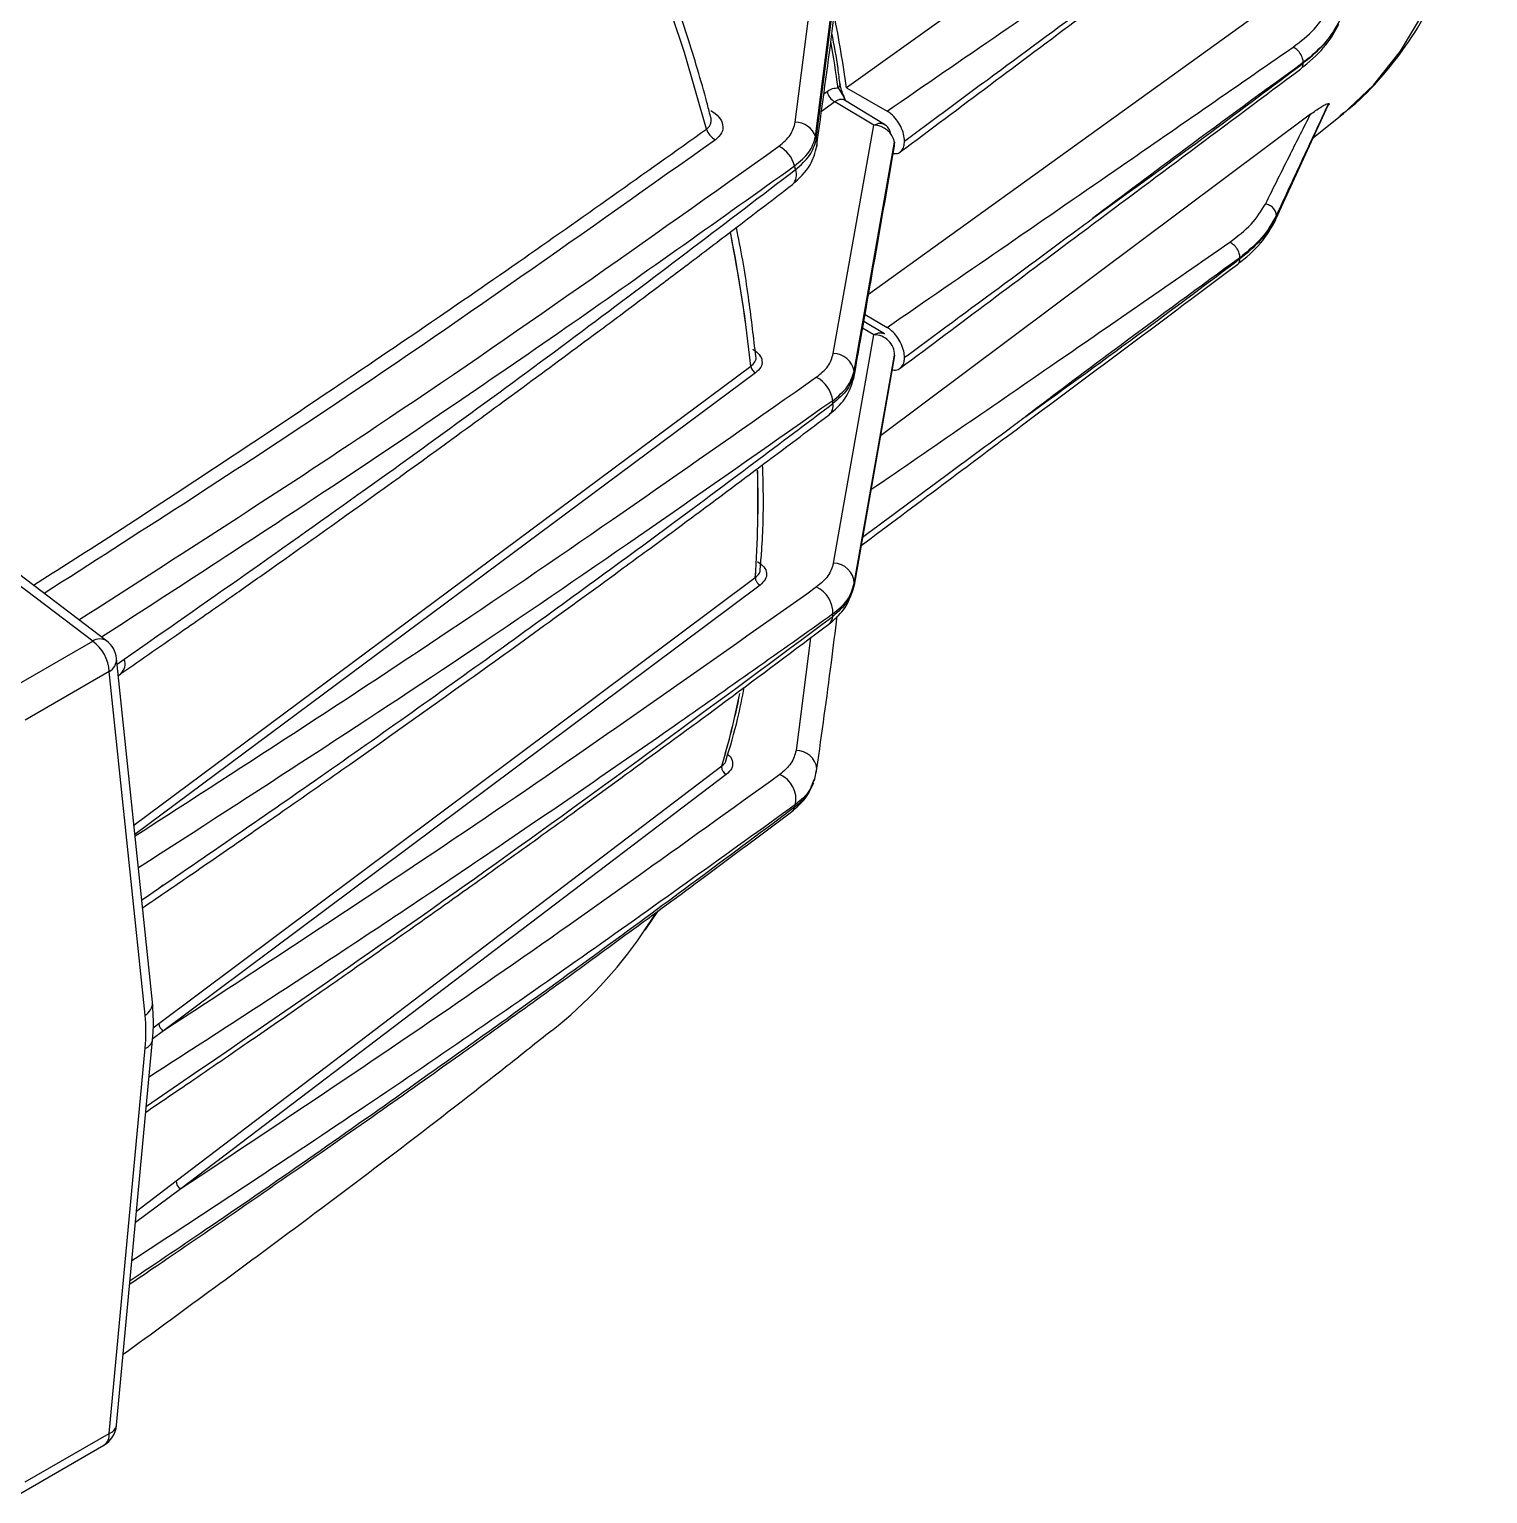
# Model space of a CAD drawing. Extents: x 7 to 135, y 3 to 97.
# Drawn here: x 102.07 to 105.629, y 75.56 to 79.132 of the extents above; entities that cross this region are included whole.
import ezdxf

# ---------------------------------------------------------------- set-up
doc = ezdxf.new("R2010")
doc.units = 0
doc.header["$MEASUREMENT"] = 0
doc.layers.add('OBJECT', color=7, linetype='CONTINUOUS')

msp = doc.modelspace()

# ---------------------------------------------------------------- linework, layer by layer
at = {"layer": 'OBJECT'}
for p, q in [((105.3368, 79.8988), (104.0641, 78.9899)), ((103.9394, 78.9058), (104.0132, 79.4802)), ((103.989, 78.8708), (104.062, 79.4482)), ((103.9908, 78.8633), (104.0639, 79.4415)), ((104.1185, 78.4861), (105.3317, 79.3606)), ((105.1789, 79.0499), (105.1789, 79.051)), ((104.0487, 78.9995), (104.0491, 78.998)), ((104.0091, 78.9753), (104.0172, 78.981)), ((104.0438, 78.9893), (104.0571, 78.9681)), ((104.1574, 78.9004), (104.0596, 78.9597)), ((104.0647, 78.956), (104.0611, 78.9584)), ((104.0641, 78.9899), (104.1633, 78.9327)), ((104.036, 78.9553), (104.0032, 78.9318)), ((104.1312, 78.8984), (104.036, 78.9553)), ((105.1967, 78.9253), (104.1472, 78.1402)), ((105.1122, 78.6694), (105.2401, 78.9469)), ((105.2039, 78.8684), (105.2702, 78.9213)), ((104.0322, 78.3411), (104.1312, 78.8984)), ((104.083, 78.2986), (104.1818, 78.8568)), ((104.1819, 78.8561), (104.0834, 78.2937)), ((104.206, 78.8592), (104.206, 78.859)), ((105.1135, 78.6751), (105.1135, 78.6789)), ((105.0245, 78.5728), (105.0245, 78.5751)), ((104.1097, 78.4362), (104.1633, 78.4052)), ((104.0326, 77.8297), (104.1312, 78.3872)), ((104.1312, 78.3872), (104.1039, 78.4035)), ((104.1574, 78.3892), (104.1068, 78.4198)), ((104.1577, 78.3887), (104.1566, 78.3896)), ((104.1818, 78.3365), (104.083, 77.776)), ((104.0834, 77.7804), (104.1819, 78.3371)), ((104.206, 78.3315), (104.206, 78.3317)), ((102.3259, 77.1906), (103.8309, 78.3102)), ((103.8424, 78.2944), (102.3283, 77.1679)), ((102.2251, 77.6394), (101.8929, 77.8916)), ((102.259, 77.6406), (101.9228, 77.8957)), ((102.3867, 76.7072), (103.8418, 77.7949)), ((103.8418, 77.7949), (103.8418, 77.794)), ((103.842, 77.7941), (103.842, 77.7951)), ((103.8534, 77.7765), (102.3983, 76.689)), ((102.0199, 77.5209), (102.2251, 77.6394)), ((103.9767, 77.6478), (103.9413, 77.373)), ((102.2654, 77.5653), (102.0602, 77.4468)), ((102.3531, 76.727), (102.2654, 77.5653)), ((102.3711, 76.759), (102.2834, 77.5973)), ((102.2848, 77.5836), (102.3023, 77.5958)), ((102.2877, 77.5561), (102.2935, 77.5602)), ((102.4292, 76.3234), (103.76, 77.3351)), ((103.7712, 77.3144), (102.4405, 76.3031)), ((103.76, 77.3351), (103.7595, 77.3318)), ((103.7597, 77.332), (103.7602, 77.3352)), ((103.9864, 77.3), (103.9923, 77.3286)), ((103.9843, 77.2965), (103.9863, 77.3023)), ((102.3969, 77.0444), (102.3867, 77.0363)), ((103.5661, 76.9252), (103.5993, 76.9752)), ((103.573, 76.9343), (103.6057, 76.9822)), ((102.3727, 76.6966), (102.3867, 76.7072)), ((102.3983, 76.689), (102.3691, 76.6678)), ((102.2654, 75.7068), (102.3531, 76.6463)), ((102.2835, 75.7265), (102.3712, 76.666)), ((102.3322, 76.249), (102.4292, 76.3234)), ((102.4405, 76.3031), (102.3296, 76.221)), ((102.0602, 75.5883), (102.2654, 75.7068)), ((102.0472, 75.5597), (102.2525, 75.6781))]:
    msp.add_line(p, q, dxfattribs=at)
at = {"layer": 'OBJECT', "flags": 128}
for points in [[(103.7229, 78.889), (103.6692, 79.0754), (103.6064, 79.2625), (103.5349, 79.4493), (103.455, 79.635), (103.3671, 79.8188), (103.2715, 79.9997), (103.1687, 80.177), (103.0591, 80.3498), (102.9434, 80.5173), (102.822, 80.6788), (102.6955, 80.8334), (102.5645, 80.9805), (102.4295, 81.1194), (102.2913, 81.2495), (102.1505, 81.37), (102.0076, 81.4806), (101.8634, 81.5806)], [(105.2702, 78.9213), (105.2763, 78.9262), (105.3505, 78.9964), (105.416, 79.0787), (105.4723, 79.1723), (105.5189, 79.2767), (105.5555, 79.391), (105.5819, 79.5144), (105.5978, 79.6459), (105.6031, 79.7846), (105.5978, 79.9294), (105.5819, 80.0793), (105.5555, 80.2331), (105.5189, 80.3897), (105.4723, 80.5479), (105.416, 80.7065), (105.3505, 80.8644), (105.2763, 81.0203), (105.1938, 81.1732)], [(104.0575, 78.9703), (104.0576, 78.9703), (104.058, 78.97), (104.058, 78.9695), (104.0577, 78.9688), (104.0571, 78.9681)], [(103.9908, 78.8633), (103.9923, 78.8538), (103.9918, 78.8473)], [(104.1811, 78.8434), (104.1819, 78.8473), (104.1819, 78.8561)], [(104.0824, 78.2815), (104.0832, 78.2851), (104.0834, 78.2937)], [(103.9908, 77.3177), (103.9923, 77.3271), (103.9923, 77.3285)], [(103.9271, 77.2212), (103.9282, 77.2218), (103.9303, 77.2233)]]:
    msp.add_lwpolyline(points, dxfattribs=at)
at = {"layer": 'OBJECT'}
for centre, radius, start, end in [((101.2122, 78.6053), 2.8777, 7.6807, 11.2596), ((101.2252, 78.6171), 2.8431, 7.5225, 9.8239), ((104.0393, 78.9981), 0.00982, 297.2341, 359.7175), ((104.0521, 78.9868), 0.0354, 189.3975, 242.946), ((104.0736, 78.97), 0.0166, 186.5349, 224.0519), ((103.7643, 78.9011), 0.0431, 196.2696, 242.706), ((103.9385, 78.8517), 0.0541, 20.6555, 89.0034), ((104.1302, 78.8456), 0.0528, 12.1565, 88.9978), ((99.7923, 77.8662), 4.3153, 13.3595, 13.4616), ((103.865, 78.78), 0.0753, 14.8157, 62.7728), ((103.9102, 78.7773), 0.0324, 313.0485, 23.4167), ((99.6837, 77.7934), 4.3714, 13.1799, 13.302), ((100.1663, 77.9189), 3.6854, 6.0948, 11.2244), ((100.196, 77.9235), 3.6556, 6.0744, 11.2123), ((104.1317, 78.337), 0.0502, 0.0748, 90.5875), ((104.0314, 78.2886), 0.0526, 11.016, 89.0809), ((103.9574, 78.2174), 0.074, 6.7455, 62.8896), ((100.6915, 78.011), 3.4037, 4.7646, 4.8467), ((104.0025, 78.214), 0.0294, 311.5232, 10.6754), ((100.5869, 77.937), 3.456, 4.6877, 4.7982), ((101.1123, 77.9856), 2.7362, 356.0047, 1.4896), ((101.1135, 77.9857), 2.7352, 356.0041, 1.4541), ((104.0329, 77.7792), 0.0505, 1.3435, 90.3514), ((103.8486, 77.7863), 0.0109, 126.7078, 127.9332), ((101.5824, 78.011), 2.5116, 354.6302, 354.7309), ((103.9602, 77.7078), 0.0712, 358.5684, 63.8074), ((104.0053, 77.7009), 0.0255, 308.9352, 358.0226), ((101.4811, 77.937), 2.5608, 354.6897, 354.8247), ((102.243, 77.6134), 0.0316, 59.4341, 124.5049), ((102.1684, 77.5605), 0.0971, 2.8011, 54.3108), ((102.2212, 77.5908), 0.0625, 5.9728, 52.7998), ((102.2479, 77.5962), 0.0355, 299.5562, 1.8443), ((102.2729, 77.5841), 0.0316, 310.6681, 21.6222), ((101.939, 77.8838), 1.9019, 343.2304, 348.726), ((101.9465, 77.8822), 1.8944, 343.2196, 348.7253), ((103.9411, 77.3214), 0.0517, 7.9688, 89.8533), ((103.7663, 77.3273), 0.01, 127.629, 128.9926), ((103.8741, 77.2532), 0.0671, 349.4754, 65.6469), ((103.9156, 77.2414), 0.0234, 309.0915, 342.2524), ((102.2186, 77.7934), 1.8079, 341.9857, 342.2058), ((102.6635, 77.5487), 1.097, 308.3959, 325.3652), ((102.3356, 76.7579), 0.0355, 299.5562, 1.8443), ((102.4069, 76.7073), 0.0202, 180.3371, 244.6837), ((102.3452, 76.6716), 0.0265, 287.3036, 347.7591), ((102.4482, 76.3207), 0.0192, 171.8667, 246.2559), ((102.2212, 75.7323), 0.0625, 299.9973, 354.667), ((102.2354, 75.7031), 0.0303, 304.4111, 6.9011), ((102.2575, 75.7321), 0.0265, 287.3036, 347.7591)]:
    msp.add_arc(centre, radius, start, end, dxfattribs=at)
for centre, major_axis, ratio, start_param, end_param in [((105.9813, 81.3411), (0.7659, 2.3851), 0.199933, 3.192238, 3.193366), ((102.045, 76.5088), (0.2198, 0.3789), 0.577378, 5.387008, 5.613345)]:
    msp.add_ellipse(centre, major_axis=major_axis, ratio=ratio, start_param=start_param, end_param=end_param, dxfattribs=at)
for points, knots in [([(105.2684, 78.9218), (105.2784, 78.9292), (105.3143, 78.9561), (105.3687, 79.0128), (105.4312, 79.0912), (105.4853, 79.1795), (105.5315, 79.2765), (105.5691, 79.382), (105.5979, 79.4953), (105.6176, 79.6157), (105.6282, 79.7422), (105.6295, 79.874), (105.6216, 80.0102), (105.6047, 80.1499), (105.5788, 80.2923), (105.5443, 80.4363), (105.5013, 80.5813), (105.4502, 80.7263), (105.3913, 80.8704), (105.3265, 81.0106), (105.278, 81.1012), (105.2544, 81.1452)], [0, 0, 0, 0, 0.020186, 0.07247, 0.125055, 0.17812, 0.231749, 0.285932, 0.340581, 0.395576, 0.450789, 0.506113, 0.561468, 0.616796, 0.672076, 0.727301, 0.782469, 0.837588, 0.892666, 0.947714, 1, 1, 1, 1]), ([(103.7327, 78.9193), (103.7298, 78.9308), (103.7133, 78.9962), (103.6765, 79.116), (103.6224, 79.2772), (103.5624, 79.4352), (103.4982, 79.5886), (103.4363, 79.7236), (103.3782, 79.8415), (103.3171, 79.9594), (103.2707, 80.0414), (103.2432, 80.0901)], [0, 0, 0, 0, 0.029452, 0.16668, 0.302733, 0.436694, 0.566311, 0.692657, 0.782437, 0.870864, 1, 1, 1, 1]), ([(104.1633, 78.9327), (104.3486, 79.0601), (104.6796, 79.2876), (105.0091, 79.5158), (105.154, 79.6162)], [0, 0, 0, 0, 0.5600102, 1, 1, 1, 1]), ([(104.1958, 78.8331), (104.3417, 78.9423), (104.6668, 79.1856), (104.9928, 79.4289), (105.1725, 79.5629)], [0, 0, 0, 0, 0.448756, 1, 1, 1, 1]), ([(103.9918, 78.8473), (104.0038, 78.9343), (104.0304, 79.1265), (104.0534, 79.3189), (104.066, 79.4243)], [0, 0, 0, 0, 0.452455, 1, 1, 1, 1]), ([(104.6644, 79.1979), (104.664, 79.1976), (104.5786, 79.1345), (104.4406, 79.0326), (104.2901, 78.9213), (104.2241, 78.8725), (104.2106, 78.8625), (104.2102, 78.8623)], [0, 0, 0, 0, 0.002739, 0.563972, 0.910975, 0.997726, 1, 1, 1, 1]), ([(105.154, 79.0888), (105.1725, 79.103), (105.2096, 79.1316), (105.23, 79.1653), (105.2402, 79.1822)], [0, 0, 0, 0, 0.499273, 1, 1, 1, 1]), ([(105.1731, 79.0359), (105.1931, 79.0526), (105.2334, 79.0863), (105.2552, 79.1255), (105.2661, 79.1451)], [0, 0, 0, 0, 0.4987019, 1, 1, 1, 1]), ([(105.2678, 79.1539), (105.2575, 79.1355), (105.2368, 79.0985), (105.1982, 79.0669), (105.1789, 79.051)], [0, 0, 0, 0, 0.500043, 1, 1, 1, 1]), ([(105.1789, 79.0499), (105.1982, 79.0658), (105.2368, 79.0976), (105.2575, 79.1346), (105.2678, 79.153)], [0, 0, 0, 0, 0.499957, 1, 1, 1, 1]), ([(104.0484, 78.9983), (104.047, 79.011), (104.0424, 79.0519), (104.0344, 79.094), (104.0289, 79.1231)], [0, 0, 0, 0, 0.308304, 1, 1, 1, 1]), ([(104.1633, 78.4052), (104.3486, 78.5326), (104.6796, 78.7602), (105.0091, 78.9884), (105.154, 79.0888)], [0, 0, 0, 0, 0.56001, 1, 1, 1, 1]), ([(105.1789, 79.051), (105.1786, 79.0545), (105.1781, 79.0598), (105.1751, 79.0674), (105.1719, 79.0731), (105.1679, 79.0783), (105.1621, 79.0842), (105.1572, 79.087), (105.154, 79.0888)], [0, 0, 0, 0, 0.239486, 0.36838, 0.5, 0.63162, 0.760514, 1, 1, 1, 1]), ([(104.1958, 78.3056), (104.3417, 78.4148), (104.6668, 78.6582), (104.9928, 78.9014), (105.1725, 79.0355)], [0, 0, 0, 0, 0.448754, 1, 1, 1, 1]), ([(105.1789, 79.051), (105.0828, 78.9811), (104.9114, 78.8563), (104.7399, 78.7272), (104.6644, 78.6704)], [0, 0, 0, 0, 0.559941, 1, 1, 1, 1]), ([(104.6644, 78.6704), (104.7605, 78.74), (104.9319, 78.8642), (105.1034, 78.9932), (105.1789, 79.0499)], [0, 0, 0, 0, 0.560059, 1, 1, 1, 1]), ([(105.1724, 79.0355), (105.1733, 79.0362), (105.1753, 79.0376), (105.1781, 79.0421), (105.1785, 79.0468), (105.1789, 79.0499)], [0, 0, 0, 0, 0.218204, 0.491749, 1, 1, 1, 1]), ([(104.0578, 78.9701), (104.0559, 78.9746), (104.0519, 78.9842), (104.0501, 78.9932), (104.0491, 78.998)], [0, 0, 0, 0, 0.471734, 1, 1, 1, 1]), ([(104.0172, 78.981), (104.0217, 78.9838), (104.0307, 78.9893), (104.0395, 78.9893), (104.0438, 78.9893)], [0, 0, 0, 0, 0.500461, 1, 1, 1, 1]), ([(104.0611, 78.9584), (104.0601, 78.959), (104.0571, 78.9612), (104.051, 78.9618), (104.0435, 78.9604), (104.0385, 78.957), (104.036, 78.9553)], [0, 0, 0, 0, 0.130778, 0.417499, 0.704332, 1, 1, 1, 1]), ([(104.0571, 78.9681), (104.0589, 78.9654), (104.061, 78.9623), (104.0619, 78.9583), (104.0621, 78.9576)], [0, 0, 0, 0, 0.836728, 1, 1, 1, 1]), ([(103.7333, 78.9346), (103.7405, 78.9294), (103.755, 78.919), (103.7641, 78.8995), (103.7623, 78.8794), (103.7504, 78.8683), (103.7445, 78.8628)], [0, 0, 0, 0, 0.250172, 0.500067, 0.749912, 1, 1, 1, 1]), ([(104.206, 78.8592), (104.2055, 78.8649), (104.2046, 78.8764), (104.1973, 78.8952), (104.1866, 78.9124), (104.1746, 78.9253), (104.1666, 78.9306), (104.1633, 78.9327)], [0, 0, 0, 0, 0.212706, 0.425419, 0.638708, 0.85337, 1, 1, 1, 1]), ([(105.0868, 78.7061), (105.1071, 78.747), (105.1435, 78.8202), (105.1805, 78.8932), (105.1967, 78.9253)], [0, 0, 0, 0, 0.55999, 1, 1, 1, 1]), ([(105.2405, 78.9514), (105.2168, 78.9006), (105.1745, 78.8098), (105.1321, 78.7189), (105.1135, 78.6789)], [0, 0, 0, 0, 0.559998, 1, 1, 1, 1]), ([(105.1135, 78.6751), (105.1373, 78.7267), (105.1798, 78.8189), (105.2224, 78.9109), (105.2411, 78.9514)], [0, 0, 0, 0, 0.559998, 1, 1, 1, 1]), ([(105.1967, 78.9253), (105.2051, 78.9313), (105.2181, 78.9405), (105.2328, 78.9491), (105.2379, 78.9506), (105.2405, 78.9514)], [0, 0, 0, 0, 0.472798, 0.731901, 1, 1, 1, 1]), ([(105.2411, 78.9514), (105.2415, 78.9513), (105.2421, 78.9511), (105.242, 78.95), (105.2413, 78.9487), (105.2405, 78.9477), (105.2402, 78.9473)], [0, 0, 0, 0, 0.411513, 0.685073, 0.878485, 1, 1, 1, 1]), ([(102.0804, 77.7762), (102.1419, 77.8153), (102.3779, 77.9654), (102.7726, 78.2279), (103.2595, 78.5594), (103.5703, 78.7804), (103.7229, 78.889)], [0, 0, 0, 0, 0.108365, 0.415979, 0.713188, 1, 1, 1, 1]), ([(103.7229, 78.889), (103.7249, 78.8908), (103.7292, 78.8945), (103.7331, 78.9013), (103.7346, 78.909), (103.7349, 78.9152), (103.7332, 78.9187), (103.7328, 78.9193)], [0, 0, 0, 0, 0.219557, 0.448216, 0.688004, 0.940638, 1, 1, 1, 1]), ([(103.8995, 78.8469), (103.9099, 78.8558), (103.9308, 78.8736), (103.9365, 78.895), (103.9394, 78.9058)], [0, 0, 0, 0, 0.4985032, 1, 1, 1, 1]), ([(104.1312, 78.8984), (104.134, 78.8998), (104.1395, 78.9025), (104.1473, 78.9036), (104.1537, 78.9023), (104.1583, 78.9006), (104.1597, 78.8982), (104.1601, 78.8977)], [0, 0, 0, 0, 0.25069, 0.490453, 0.719282, 0.93717, 1, 1, 1, 1]), ([(104.1723, 78.8786), (104.1723, 78.8788), (104.1713, 78.8841), (104.1668, 78.8927), (104.1602, 78.898), (104.1568, 78.9007)], [0, 0, 0, 0, 0.025987, 0.494877, 1, 1, 1, 1]), ([(103.7445, 78.8628), (103.4274, 78.6381), (102.8963, 78.2617), (102.3336, 77.9013), (102.1069, 77.7561)], [0, 0, 0, 0, 0.597052, 1, 1, 1, 1]), ([(103.9379, 78.7992), (103.9509, 78.8101), (103.9774, 78.8321), (103.9851, 78.8578), (103.989, 78.8708)], [0, 0, 0, 0, 0.493198, 1, 1, 1, 1]), ([(103.94, 78.7901), (103.9529, 78.8014), (103.9792, 78.8242), (103.9869, 78.8501), (103.9908, 78.8633)], [0, 0, 0, 0, 0.4909503, 1, 1, 1, 1]), ([(104.1787, 78.8297), (104.1821, 78.8294), (104.19, 78.8286), (104.1991, 78.8349), (104.205, 78.8455), (104.2057, 78.8549), (104.206, 78.859)], [0, 0, 0, 0, 0.217813, 0.501669, 0.783409, 1, 1, 1, 1]), ([(104.1818, 78.8568), (104.1818, 78.8568), (104.1819, 78.8568), (104.1819, 78.8569), (104.1819, 78.8569), (104.1819, 78.8568), (104.1819, 78.8568), (104.1819, 78.8568), (104.1819, 78.8567), (104.1819, 78.8566), (104.1819, 78.8565), (104.1819, 78.8564), (104.1819, 78.8562), (104.1819, 78.8562), (104.1819, 78.8561)], [0, 0, 0, 0, 0.156286, 0.220237, 0.277102, 0.329714, 0.381607, 0.436455, 0.4974, 0.615046, 0.669825, 0.725307, 0.848112, 1, 1, 1, 1]), ([(104.2102, 78.8623), (104.2094, 78.8617), (104.208, 78.8607), (104.2066, 78.8596), (104.206, 78.8592)], [0, 0, 0, 0, 0.56, 1, 1, 1, 1]), ([(104.206, 78.859), (104.2068, 78.8596), (104.2082, 78.8607), (104.2096, 78.8618), (104.2102, 78.8623)], [0, 0, 0, 0, 0.56, 1, 1, 1, 1]), ([(102.1916, 77.6917), (102.4357, 77.8482), (103.0225, 78.2244), (103.5761, 78.6174), (103.8995, 78.8469)], [0, 0, 0, 0, 0.415874, 1, 1, 1, 1]), ([(103.9324, 78.7536), (103.9489, 78.7688), (103.979, 78.7968), (103.9878, 78.8315), (103.9918, 78.8473)], [0, 0, 0, 0, 0.547021, 1, 1, 1, 1]), ([(104.0824, 78.2815), (104.0974, 78.3662), (104.1305, 78.5535), (104.1632, 78.7408), (104.1811, 78.8434)], [0, 0, 0, 0, 0.45248, 1, 1, 1, 1]), ([(102.2468, 77.6498), (102.4375, 77.7735), (102.8262, 78.0256), (103.3899, 78.4088), (103.7577, 78.6708), (103.9379, 78.7992)], [0, 0, 0, 0, 0.329449, 0.67145, 1, 1, 1, 1]), ([(102.3023, 77.5958), (102.4993, 77.7335), (102.8831, 78.0017), (103.4285, 78.4001), (103.7727, 78.6626), (103.94, 78.7901)], [0, 0, 0, 0, 0.351668, 0.685, 1, 1, 1, 1]), ([(102.2938, 77.5604), (102.3455, 77.5961), (102.4381, 77.6603), (102.5604, 77.7458), (102.6552, 77.8126), (102.7338, 77.8683), (102.8811, 77.9731), (103.0662, 78.1063), (103.2825, 78.2645), (103.4193, 78.3657), (103.5193, 78.4403), (103.5946, 78.4967), (103.6898, 78.5684), (103.8048, 78.6557), (103.8876, 78.7192), (103.9324, 78.7536)], [0, 0, 0, 0, 0.091687, 0.164513, 0.21848, 0.261783, 0.305977, 0.484377, 0.59811, 0.703052, 0.737317, 0.783983, 0.843316, 0.91532, 1, 1, 1, 1]), ([(104.9997, 78.6129), (105.0183, 78.6271), (105.0557, 78.6556), (105.0764, 78.6892), (105.0868, 78.7061)], [0, 0, 0, 0, 0.498897, 1, 1, 1, 1]), ([(105.1135, 78.6789), (105.1031, 78.6603), (105.0825, 78.6231), (105.0438, 78.5911), (105.0245, 78.5751)], [0, 0, 0, 0, 0.500039, 1, 1, 1, 1]), ([(105.0245, 78.5728), (105.0438, 78.5886), (105.0825, 78.6201), (105.1031, 78.6568), (105.1135, 78.6751)], [0, 0, 0, 0, 0.499961, 1, 1, 1, 1]), ([(105.1135, 78.6789), (105.1131, 78.6818), (105.1126, 78.6863), (105.1093, 78.6922), (105.1058, 78.6964), (105.1016, 78.7001), (105.0953, 78.7039), (105.0901, 78.7052), (105.0868, 78.7061)], [0, 0, 0, 0, 0.239577, 0.368438, 0.5, 0.631562, 0.760423, 1, 1, 1, 1]), ([(105.1096, 78.6641), (105.1103, 78.6651), (105.1127, 78.6682), (105.1132, 78.6723), (105.1135, 78.6751)], [0, 0, 0, 0, 0.304006, 1, 1, 1, 1]), ([(103.8432, 78.3342), (103.8379, 78.3793), (103.8266, 78.4767), (103.8098, 78.5822), (103.7969, 78.6425), (103.7956, 78.6488)], [0, 0, 0, 0, 0.435746, 0.940844, 1, 1, 1, 1]), ([(104.2102, 78.3348), (104.2106, 78.335), (104.2959, 78.3981), (104.4337, 78.5), (104.5844, 78.6112), (104.6505, 78.6601), (104.664, 78.6701), (104.6644, 78.6704)], [0, 0, 0, 0, 0.002274, 0.563506, 0.91051, 0.997261, 1, 1, 1, 1]), ([(105.0187, 78.5587), (105.0388, 78.5755), (105.0792, 78.609), (105.1009, 78.648), (105.1118, 78.6675)], [0, 0, 0, 0, 0.4986285, 1, 1, 1, 1]), ([(104.1241, 78.0093), (104.2749, 78.1128), (104.5674, 78.3137), (104.8586, 78.5152), (104.9997, 78.6129)], [0, 0, 0, 0, 0.515497, 1, 1, 1, 1]), ([(105.0245, 78.5751), (105.0242, 78.5786), (105.0238, 78.5839), (105.0207, 78.5915), (105.0175, 78.5972), (105.0135, 78.6024), (105.0077, 78.6083), (105.0028, 78.6111), (104.9997, 78.6129)], [0, 0, 0, 0, 0.239486, 0.36838, 0.5, 0.63162, 0.760514, 1, 1, 1, 1]), ([(105.0245, 78.5751), (104.927, 78.504), (104.7527, 78.377), (104.5785, 78.2456), (104.5019, 78.1878)], [0, 0, 0, 0, 0.559938, 1, 1, 1, 1]), ([(104.5019, 78.1878), (104.5994, 78.2584), (104.7736, 78.3843), (104.9479, 78.5152), (105.0245, 78.5728)], [0, 0, 0, 0, 0.560063, 1, 1, 1, 1]), ([(105.0181, 78.5584), (105.019, 78.5591), (105.0209, 78.5605), (105.0237, 78.565), (105.0242, 78.5697), (105.0245, 78.5728)], [0, 0, 0, 0, 0.218204, 0.4917487, 1, 1, 1, 1]), ([(104.1001, 77.8727), (104.2313, 77.9709), (104.5369, 78.1995), (104.8433, 78.428), (105.0182, 78.5583)], [0, 0, 0, 0, 0.42945, 1, 1, 1, 1]), ([(104.1312, 78.3872), (104.1344, 78.3887), (104.1407, 78.3917), (104.1489, 78.3922), (104.1542, 78.3913), (104.1563, 78.3896), (104.1567, 78.3894)], [0, 0, 0, 0, 0.339453, 0.654465, 0.945007, 1, 1, 1, 1]), ([(104.206, 78.3317), (104.2056, 78.3367), (104.2048, 78.3475), (104.1983, 78.3655), (104.188, 78.383), (104.1757, 78.3969), (104.1671, 78.4027), (104.1633, 78.4052)], [0, 0, 0, 0, 0.187683, 0.400359, 0.613504, 0.827952, 1, 1, 1, 1]), ([(103.836, 78.3521), (103.8418, 78.3479), (103.8534, 78.3394), (103.8597, 78.3236), (103.857, 78.3075), (103.8473, 78.2987), (103.8424, 78.2944)], [0, 0, 0, 0, 0.25011, 0.500127, 0.750079, 1, 1, 1, 1]), ([(103.831, 78.3103), (103.8347, 78.3138), (103.8422, 78.3208), (103.8453, 78.3299), (103.8436, 78.3343), (103.8436, 78.3343)], [0, 0, 0, 0, 0.487483, 0.996303, 1, 1, 1, 1]), ([(103.9911, 78.2833), (104.0015, 78.292), (104.0225, 78.3094), (104.029, 78.3305), (104.0322, 78.3411)], [0, 0, 0, 0, 0.4984327, 1, 1, 1, 1]), ([(104.1758, 78.3025), (104.1764, 78.3022), (104.1817, 78.3001), (104.1906, 78.3019), (104.2003, 78.3085), (104.2053, 78.3195), (104.2058, 78.3281), (104.206, 78.3315)], [0, 0, 0, 0, 0.032003, 0.300504, 0.567401, 0.832308, 1, 1, 1, 1]), ([(104.1819, 78.3371), (104.1819, 78.3371), (104.1819, 78.3372), (104.1819, 78.3372), (104.1819, 78.3372), (104.1819, 78.3371), (104.1819, 78.3371), (104.1819, 78.337), (104.1819, 78.3369), (104.1819, 78.3369), (104.1819, 78.3368), (104.1819, 78.3367), (104.1819, 78.3366), (104.1818, 78.3365), (104.1818, 78.3365)], [0, 0, 0, 0, 0.148715, 0.270423, 0.325985, 0.381078, 0.499318, 0.560288, 0.614892, 0.666468, 0.718939, 0.776042, 0.840716, 1, 1, 1, 1]), ([(104.2102, 78.3348), (104.2094, 78.3342), (104.208, 78.3332), (104.2066, 78.3321), (104.206, 78.3317)], [0, 0, 0, 0, 0.56, 1, 1, 1, 1]), ([(104.206, 78.3315), (104.2068, 78.3321), (104.2082, 78.3332), (104.2096, 78.3343), (104.2102, 78.3348)], [0, 0, 0, 0, 0.56, 1, 1, 1, 1]), ([(103.9911, 78.2833), (103.7125, 78.0877), (103.1715, 77.7079), (102.604, 77.3414), (102.3287, 77.1637)], [0, 0, 0, 0, 0.515052, 1, 1, 1, 1]), ([(103.831, 78.3103), (103.8313, 78.3088), (103.8319, 78.3056), (103.8346, 78.3009), (103.8382, 78.2968), (103.841, 78.2951), (103.8424, 78.2944)], [0, 0, 0, 0, 0.241914, 0.5, 0.758086, 1, 1, 1, 1]), ([(104.022, 78.192), (104.036, 78.2043), (104.0661, 78.2307), (104.0767, 78.2638), (104.0824, 78.2815)], [0, 0, 0, 0, 0.46544, 1, 1, 1, 1]), ([(104.0309, 78.2261), (104.044, 78.2371), (104.0706, 78.2591), (104.0788, 78.2854), (104.083, 78.2986)], [0, 0, 0, 0, 0.496594, 1, 1, 1, 1]), ([(104.0834, 78.2937), (104.0792, 78.2801), (104.0708, 78.2536), (104.0443, 78.2307), (104.0314, 78.2195)], [0, 0, 0, 0, 0.5114721, 1, 1, 1, 1]), ([(104.0309, 78.2261), (103.7505, 78.0293), (103.1995, 77.6426), (102.621, 77.2696), (102.3368, 77.0864)], [0, 0, 0, 0, 0.508754, 1, 1, 1, 1]), ([(102.345, 77.0084), (102.4905, 77.1082), (102.7882, 77.3124), (103.2205, 77.6199), (103.6378, 77.9235), (103.9027, 78.1227), (104.0314, 78.2195)], [0, 0, 0, 0, 0.251797, 0.515131, 0.764532, 1, 1, 1, 1]), ([(102.347, 76.9893), (102.3829, 77.0138), (102.4621, 77.0678), (102.5726, 77.144), (102.6727, 77.2135), (102.7557, 77.2713), (102.9113, 77.3803), (103.1067, 77.5188), (103.3352, 77.6834), (103.4797, 77.7887), (103.5854, 77.8663), (103.665, 77.9249), (103.7656, 77.9995), (103.8871, 78.0902), (103.9747, 78.1563), (104.022, 78.192)], [0, 0, 0, 0, 0.06231, 0.137491, 0.193202, 0.237905, 0.283528, 0.467697, 0.585109, 0.693445, 0.728819, 0.776996, 0.83825, 0.912583, 1, 1, 1, 1]), ([(104.1037, 77.8936), (104.1704, 77.9429), (104.2895, 78.0309), (104.4218, 78.1287), (104.4879, 78.1775), (104.5015, 78.1875), (104.5019, 78.1878)], [0, 0, 0, 0, 0.502072, 0.89796, 0.996931, 1, 1, 1, 1]), ([(103.8539, 77.815), (103.8552, 77.8298), (103.8606, 77.8919), (103.8628, 77.9771), (103.8605, 78.0488), (103.8598, 78.07)], [0, 0, 0, 0, 0.181824, 0.758372, 1, 1, 1, 1]), ([(103.842, 77.7951), (103.8459, 77.7983), (103.8531, 77.8043), (103.8537, 77.8116), (103.854, 77.8149)], [0, 0, 0, 0, 0.542669, 1, 1, 1, 1]), ([(103.8473, 77.8341), (103.8531, 77.8299), (103.8646, 77.8215), (103.8707, 77.8056), (103.868, 77.7897), (103.8583, 77.7809), (103.8534, 77.7765)], [0, 0, 0, 0, 0.250086, 0.50011, 0.750077, 1, 1, 1, 1]), ([(104.0326, 77.8297), (104.0294, 77.8191), (104.0229, 77.7979), (104.002, 77.7805), (103.9916, 77.7718)], [0, 0, 0, 0, 0.501585, 1, 1, 1, 1]), ([(103.842, 77.7941), (103.8421, 77.7925), (103.8423, 77.79), (103.8438, 77.7865), (103.8452, 77.7838), (103.8471, 77.7814), (103.8497, 77.7787), (103.852, 77.7774), (103.8534, 77.7765)], [0, 0, 0, 0, 0.242732, 0.372412, 0.504175, 0.635331, 0.763259, 1, 1, 1, 1]), ([(104.0314, 77.706), (104.0443, 77.7169), (104.0708, 77.7393), (104.0792, 77.7665), (104.0834, 77.7804)], [0, 0, 0, 0, 0.488528, 1, 1, 1, 1]), ([(103.9916, 77.7718), (103.7322, 77.5884), (103.2132, 77.2215), (102.67, 76.8666), (102.3983, 76.689)], [0, 0, 0, 0, 0.499771, 1, 1, 1, 1]), ([(104.0214, 77.6811), (104.0344, 77.6923), (104.0644, 77.7182), (104.0751, 77.7498), (104.0812, 77.7677)], [0, 0, 0, 0, 0.434514, 1, 1, 1, 1]), ([(104.083, 77.776), (104.0788, 77.7622), (104.0706, 77.7347), (104.044, 77.7115), (104.0309, 77.7)], [0, 0, 0, 0, 0.503406, 1, 1, 1, 1]), ([(102.3548, 76.4908), (102.3877, 76.5131), (102.4706, 76.5694), (102.5969, 76.656), (102.7278, 76.7465), (102.8403, 76.8249), (102.9348, 76.8911), (103.0142, 76.9471), (103.1027, 77.0098), (103.2175, 77.0915), (103.3725, 77.2028), (103.5606, 77.3393), (103.7812, 77.5012), (103.9376, 77.6183), (104.0214, 77.6811)], [0, 0, 0, 0, 0.057342, 0.144856, 0.221876, 0.288405, 0.344445, 0.389998, 0.430212, 0.502878, 0.596184, 0.710134, 0.844734, 1, 1, 1, 1]), ([(102.3561, 76.505), (102.6338, 76.6953), (103.2057, 77.0874), (103.7505, 77.4919), (104.0309, 77.7)], [0, 0, 0, 0, 0.485484, 1, 1, 1, 1]), ([(104.0314, 77.706), (103.9027, 77.6146), (103.6378, 77.4264), (103.2205, 77.14), (102.794, 76.8542), (102.5023, 76.6661), (102.3628, 76.5761)], [0, 0, 0, 0, 0.237915, 0.489907, 0.755977, 1, 1, 1, 1]), ([(103.9923, 77.3286), (104.0044, 77.4148), (104.0218, 77.5388), (104.037, 77.663), (104.0416, 77.7009)], [0, 0, 0, 0, 0.694935, 1, 1, 1, 1]), ([(103.7707, 77.3497), (103.7807, 77.3825), (103.798, 77.4396), (103.81, 77.501), (103.815, 77.5271)], [0, 0, 0, 0, 0.5745908, 1, 1, 1, 1]), ([(103.7602, 77.3352), (103.7644, 77.3386), (103.77, 77.3431), (103.7704, 77.3484), (103.7705, 77.3498)], [0, 0, 0, 0, 0.739805, 1, 1, 1, 1]), ([(103.7746, 77.3635), (103.7761, 77.3624), (103.7832, 77.3568), (103.7874, 77.3443), (103.7858, 77.328), (103.7761, 77.319), (103.7712, 77.3144)], [0, 0, 0, 0, 0.082925, 0.388693, 0.69435, 1, 1, 1, 1]), ([(103.9413, 77.373), (103.9384, 77.3623), (103.9327, 77.3409), (103.912, 77.3231), (103.9017, 77.3142)], [0, 0, 0, 0, 0.501562, 1, 1, 1, 1]), ([(103.9017, 77.3142), (103.6643, 77.1435), (103.1882, 76.801), (102.6902, 76.4694), (102.4405, 76.3031)], [0, 0, 0, 0, 0.4987517, 1, 1, 1, 1]), ([(103.7597, 77.332), (103.7598, 77.3303), (103.7601, 77.3277), (103.7616, 77.3241), (103.7636, 77.3207), (103.7668, 77.3169), (103.7698, 77.3152), (103.7712, 77.3144)], [0, 0, 0, 0, 0.251214, 0.38334, 0.515969, 0.770807, 1, 1, 1, 1]), ([(103.9303, 77.2233), (103.9425, 77.2338), (103.9669, 77.2549), (103.9787, 77.2811), (103.9846, 77.2943)], [0, 0, 0, 0, 0.496132, 1, 1, 1, 1]), ([(103.983, 77.2969), (103.9821, 77.2948), (103.9785, 77.2859), (103.9722, 77.2628), (103.9516, 77.2457), (103.9379, 77.2343)], [0, 0, 0, 0, 0.096492, 0.394753, 1, 1, 1, 1]), ([(103.9842, 77.3009), (103.9816, 77.2924), (103.9749, 77.27), (103.9533, 77.252), (103.94, 77.2409)], [0, 0, 0, 0, 0.382943, 1, 1, 1, 1]), ([(102.3157, 76.0715), (102.3372, 76.086), (102.4373, 76.1534), (102.6126, 76.274), (102.8352, 76.4286), (103.0072, 76.5498), (103.1397, 76.6441), (103.2487, 76.7222), (103.3831, 76.8192), (103.5428, 76.9356), (103.7274, 77.0715), (103.8577, 77.1691), (103.9271, 77.2212)], [0, 0, 0, 0, 0.038746, 0.180081, 0.319302, 0.44629, 0.497982, 0.56558, 0.649569, 0.749958, 0.866763, 1, 1, 1, 1]), ([(103.9379, 77.2343), (103.7885, 77.1229), (103.4845, 76.8963), (103.0092, 76.5559), (102.6183, 76.282), (102.3823, 76.1233), (102.3164, 76.0789)], [0, 0, 0, 0, 0.28429, 0.578307, 0.882057, 1, 1, 1, 1]), ([(103.94, 77.2409), (103.7727, 77.1205), (103.4285, 76.8726), (102.8892, 76.5011), (102.5117, 76.253), (102.3209, 76.1276)], [0, 0, 0, 0, 0.318544, 0.655625, 1, 1, 1, 1]), ([(102.3712, 76.666), (102.3718, 76.674), (102.3745, 76.706), (102.3725, 76.7363), (102.3711, 76.759)], [0, 0, 0, 0, 0.249064, 1, 1, 1, 1]), ([(102.2996, 75.8998), (102.4392, 76.0018), (102.755, 76.2327), (103.1026, 76.497), (103.3086, 76.6612), (103.3444, 76.6898)], [0, 0, 0, 0, 0.395565, 0.89479, 1, 1, 1, 1])]:
    msp.add_open_spline(points, degree=3, knots=knots, dxfattribs=at)

doc.saveas('drawing.dxf')
